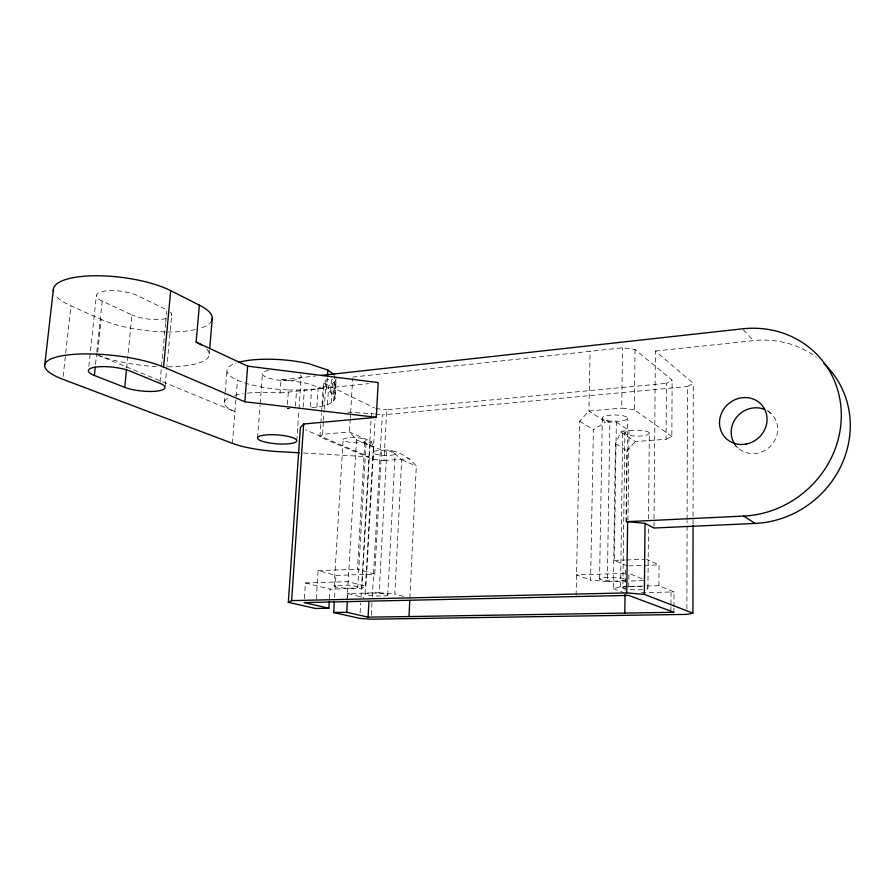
<?xml version="1.0" encoding="UTF-8"?>
<svg xmlns="http://www.w3.org/2000/svg" width="895" height="895" viewBox="0 0 895 895"><rect width="100%" height="100%" fill="white"/><g stroke="black" fill="none" stroke-linecap="round" stroke-linejoin="round"><path stroke-width="0.67" stroke-dasharray="4.47 3.36" d="M686.879 608.79L687.103 520.733M687.103 519.335L687.449 386.539L693.278 383.418L655.397 351.053L653.965 528.016M693.066 524.034L693.278 383.418M673.901 612.292L673.924 608.22M673.935 606.866L674.002 591.942L658.91 585.699L620.582 586.672L613.276 588.653L615.424 443.596L620.895 432.017L622.696 431.077L629.051 430.573L627.932 519.894M620.895 432.017L635.405 441.571L666.081 439.255L666.428 383.328L672.123 380.162L635.025 349.542L622.54 347.775L352.787 377.063M670.914 611.184L670.948 605.725M670.959 604.36L671.026 590.711M666.081 439.255L671.832 436.525L672.123 380.162M658.91 585.699L659.067 564.913L646.604 559.263M647.913 588.284L648.461 527.278M648.539 518.966L649.322 433.012A12.261 2.954 0.5 0 0 642.308 430.506A12.261 2.954 0.5 0 0 630.024 430.652L625.952 431.804L624.889 433.303L622.842 587.981M625.09 590.275L625.381 567.967M625.974 521.953L626.892 450.834L635.405 441.571M626.31 522.333L627.652 418.032M628.737 587.109L628.916 573.303L643.908 579.501M671.832 436.525L634.32 409.709L635.025 349.542M634.32 409.709L621.712 408.109L622.54 347.775M620.582 586.672L622.696 431.077L624.978 432.654M643.617 580.609L607.336 581.593L609.853 422.574L606.396 420.426M627.35 565.942L614.283 560.382L616.331 422.048L605.792 422.082L588.944 410.984L590.096 351.299M599.56 579.065L602.313 418.39M607.336 581.593L590.588 580.139L593.396 429.678L605.792 422.082M576.111 595.197L579.77 421.075L588.944 410.984L621.712 408.109M409.888 598.028L416.309 466.105C408.5 456.349 394.415 448.496 381.527 450.252L363.806 442.208M403.611 596.361L394.818 594.034L401.698 459.694L390.679 450.263M387.759 595.041L395.165 453.552M316.293 599.024L318.117 570.607L335.949 575.395L374.759 574.143L381.527 450.252M320.768 424.498L319.951 436.939L372.857 459.336L383.977 460.556L386.729 409.82L666.428 383.328M347.584 597.58L347.819 593.575L379.167 592.781L386.864 449.827L385.51 450.599M365.026 593.978L372.98 452.422M372.857 459.336L375.094 419.486M304.389 598.665L305.43 582.958L330.087 589.134L361.882 588.272L365.943 586.393L373.741 447.433L371.168 441.582L349.475 431.949L322.603 434.299L319.951 436.939M371.302 615.033L371.984 602.525M372.298 596.965L382.288 414.9L687.449 386.539M374.759 574.143L357.474 569.254L364.757 442.88L370.161 442.432L371.168 441.582M357.754 587.221L357.295 586.807A11.825 1.51 3 0 0 345.627 585.129L334.45 585.733A11.825 1.51 3 0 0 346.298 588.172L354.487 588.127A11.825 1.51 3 0 0 357.754 587.221L366.167 440.72L362.934 442.421L354.923 442.79A11.534 2.663 3.4 0 1 343.456 438.863L348.647 437.498L354.409 437.431A11.534 2.663 3.4 0 1 365.742 440.004L366.144 440.676M360.114 612.795L360.663 603.04M360.976 597.468L371.112 419.184M371.19 417.786L371.425 413.613L347.931 412.203M361.882 588.272L370.161 442.432M347.047 600.31L356.523 439.881L349.475 431.949L350.214 419.598M334.159 586.102L343.154 439.534M334.607 597.39L335.949 575.395M350.303 418.222L350.549 414.105M350.627 412.74L352.697 378.428M329.494 598.677L330.087 589.134M311.617 407.851C319.537 406.375 330.177 406.419 334.931 398.868L334.853 396.642L333.41 394.337L326.574 389.705L327.335 377.925M327.469 404.585L328.689 385.678L334.909 381.874L336.151 379.67L334.931 398.868M330.635 391.999L331.53 378.048M331.184 402.884L332.392 383.888M333.41 394.337L334.562 376.303M333.701 400.971L334.909 381.874M334.853 396.642L336.072 377.332M316.897 407.18L318.139 388.419L328.689 385.678M320.857 423.111L321.495 413.434M321.585 412.058L323.475 383.026L326.127 379.95L332.795 379.234M322.67 406.028L323.9 387.199M322.603 434.299L323.408 421.758M323.498 420.359L324.135 410.615M324.225 409.216L326.127 379.95M310.386 406.688L311.561 389.314L318.139 388.419M296.76 440.911L298.885 410.257M298.975 408.87L301.201 376.817M303.125 407.203L304.311 389.873L311.561 389.314M287.418 404.585L288.458 389.951A54.819 14.868 4.5 0 1 235.083 379.077A54.819 14.868 4.5 0 1 236.235 363.023M295.439 406.061L296.558 390.086L304.311 389.873M247.479 393.14A55.121 13.727 4.3 0 1 272.27 392.48L280.034 392.939L280.985 379.838L315.734 376.001M257.547 437.968L260.042 405.133M260.143 403.757L262.436 373.662M232.409 443.349L237.477 380.23M224.321 402.839L225.081 393.487M225.193 392.155L226.95 370.765M209.24 353.928L209.598 349.766M165.116 385.79L166.526 370.687M166.649 369.311L171.739 314.358M160.071 381.941L165.519 323.721M165.653 322.334L166.683 311.247M126.654 368.225L131.957 314.906L102.187 301.1A23.483 7.171 7.1 0 1 104.491 291.11A23.483 7.171 7.1 0 1 137.595 295.697L166.817 309.86M95.53 364.433L96.682 353.424M96.828 352.048L102.187 301.1M97.712 352.194L101.157 319.37L70.918 305.866A66.208 20.227 7.1 0 1 55.96 295.999M88.851 366.335L96.391 295.227M63.12 376.504L65.57 354.342M65.715 352.966L70.918 305.866M649.322 433.012L649.143 433.784A12.261 2.954 0.5 0 1 639.712 436.044A12.261 2.954 0.5 0 1 627.082 434.746L624.889 433.303M655.397 351.053L753.456 340.637A95.597 89.142 -38.7 0 1 816.464 357.295M280.034 392.939L368.516 383.608M383.977 460.556L409.518 458.632M318.117 570.607L357.474 569.254M614.283 560.382L625.057 560.013M626.399 559.968L643.908 559.364M628.737 565.897L659.067 564.913M305.43 582.958L348.144 581.683L365.943 586.393M624.777 573.426L576.548 574.87L590.588 580.139M641.368 592.691L674.002 591.942M288.458 389.951L296.558 390.086M289.835 408.623L287.138 408.579L289.902 408.735M303.539 453.027L368.975 456.797L305.43 429.824M280.985 379.838L282.171 379.905A55.009 14.175 4.4 0 1 307.656 383.631L326.574 389.705M379.167 592.781L394.818 594.034M371.425 413.613L374.144 413.926M375.497 414.094L382.288 414.9M375.71 408.5L386.729 409.82M347.819 593.575L363.784 597.569M393.71 452.232L381.169 450.42A11.109 2.484 3.1 0 0 373.36 453.06A11.109 2.484 3.1 0 0 386.908 455.51A11.109 2.484 3.1 0 0 394.807 452.892M613.276 588.653L623.748 592.579M97.432 354.923L234.96 411.611A55.121 13.727 4.3 0 1 228.986 397.503M356.523 439.881L373.741 447.433M401.698 459.694L416.309 466.105M323.475 383.026L374.468 407.896M579.77 421.075L593.396 429.678M615.424 443.596L626.892 450.834M616.331 422.048L629.051 430.573M734.851 445.464L738.006 447.97M767.664 410.391L770.606 413.166M743.365 329.808L753.456 340.637M647.23 587.836A12.586 1.678 1.4 0 1 646.727 589.111M642.52 589.671A12.586 1.678 1.4 0 1 630.069 589.514M625.102 588.843A12.586 1.678 1.4 0 1 625.672 586.818M629.017 586.516A12.586 1.678 1.4 0 1 643.505 587.03M170.33 312.109A22.711 6.813 6.6 0 1 169.77 317.277M165.944 318.642A22.711 6.813 6.6 0 1 131.957 314.906M767.776 411.062A23.885 22.263 -38.9 0 1 771.031 445.587A23.885 22.263 -38.9 0 1 735.634 445.419M625.46 579.815A13.089 1.824 1.5 0 1 605.121 580.497A13.089 1.824 1.5 0 1 605.949 577.443A13.089 1.824 1.5 0 1 625.583 579.345M206.745 349.072A64.429 17.766 6.2 0 1 168.327 366.805M156.435 366.536A64.429 17.766 6.2 0 1 99.681 355.818M211.723 320.813A64.026 19.22 6.6 0 1 198.981 328.655M195.222 329.595A64.026 19.22 6.6 0 1 166.369 331.944M165.049 331.922A64.026 19.22 6.6 0 1 101.157 319.37M300.519 375.128A19.455 5.269 4.5 0 1 289.98 380.565A19.455 5.269 4.5 0 1 265.793 376.974A19.455 5.269 4.5 0 1 268.433 370.362M234.859 395.366A55.121 13.727 4.3 0 1 243.261 393.666M619.429 421.232L609.775 421.053L604.684 419.956A12.731 3.211 0.7 0 1 608.421 415.358A12.731 3.211 0.7 0 1 626.444 416.913A12.731 3.211 0.7 0 1 619.429 421.232M368.348 595.108A11.378 1.398 2.8 0 0 387.367 595.388A11.378 1.398 2.8 0 0 373.461 593.005A11.378 1.398 2.8 0 0 368.348 595.108"/><path stroke-width="1.34" d="M334.35 601.518L333.678 612.516L359.79 618.367L371.067 619.206L686.857 614.384L692.92 613.142L693.054 525.432M644.344 594.381L645.026 523.385L627.641 521.628L626.746 592.893L644.344 594.381L692.92 613.142M624.799 613.086L625.046 594.403M333.678 612.516L346.712 612.281L368.091 617.147L408.993 616.554L409.765 600.668M329.326 601.406L328.901 608.231L315.678 608.488L288.324 602.369L300.351 427.665L303.673 424.017L376.258 417.327L378.193 382.59L247.658 366.144L196.128 342.114L199.372 305.15L170.688 290.651A66.208 20.227 7.1 0 0 95.284 275.772A66.208 20.227 7.1 0 0 53.521 291.524M368.091 617.147L368.953 601.507M346.712 612.281L347.349 601.585M327.503 375.307L327.85 370.071L309.01 363.75A54.819 14.868 4.5 0 0 238.551 362.318M288.324 602.369L291.613 600.623L303.673 424.017M376.258 417.327L244.85 401.777L247.658 366.144M209.71 348.379L212.316 317.87M244.85 401.777L163.572 367.062L170.688 290.651M124.741 387.367L94.367 375.452A23.785 6.075 6.3 0 1 96.537 366.984A23.785 6.075 6.3 0 1 130.133 371.112L159.936 383.328A23.001 5.773 5.8 0 1 156.759 391.126A23.001 5.773 5.8 0 1 124.741 387.367L126.508 369.59M94.367 375.452L95.239 367.185M44.75 365.149L53.376 289.353M321.294 375.385L742.447 328.823A98.036 90.988 -40 0 1 841.311 414.676A98.036 90.988 -40 0 1 743.756 516.068L627.641 521.628M823.713 363.359A95.597 89.142 -38.7 0 1 842.587 462.502A95.597 89.142 -38.7 0 1 755.089 523.441L653.965 528.016L645.026 523.385M291.613 600.623L626.746 592.893M408.993 616.554L673.901 612.292L628.637 595.388L304.132 602.592L328.901 608.231M299.355 452.792L284.039 451.908A55.434 12.552 4.1 0 1 232.409 443.349L62.807 379.279A67.069 17.139 6.3 0 1 67.763 354.946A67.069 17.139 6.3 0 1 163.572 367.062M327.85 370.071L334.652 374.915M743.756 516.068L755.089 523.441M199.372 305.15A64.026 19.22 6.6 0 1 211.723 320.813M734.952 444.479A23.885 22.263 -38.9 0 1 737.01 416.734A23.885 22.263 -38.9 0 1 764.632 409.451M196.128 342.114A64.429 17.766 6.2 0 1 201.655 345.067M746.117 444.065A24.489 22.722 -40.2 0 0 762.305 405.603A24.489 22.722 -40.2 0 0 721.426 413.412A24.489 22.722 -40.2 0 0 746.117 444.065M266.654 442.432A19.668 4.453 4.1 0 0 296.76 440.911A19.668 4.453 4.1 0 0 268.064 434.802A19.668 4.453 4.1 0 0 266.654 442.432"/></g></svg>
